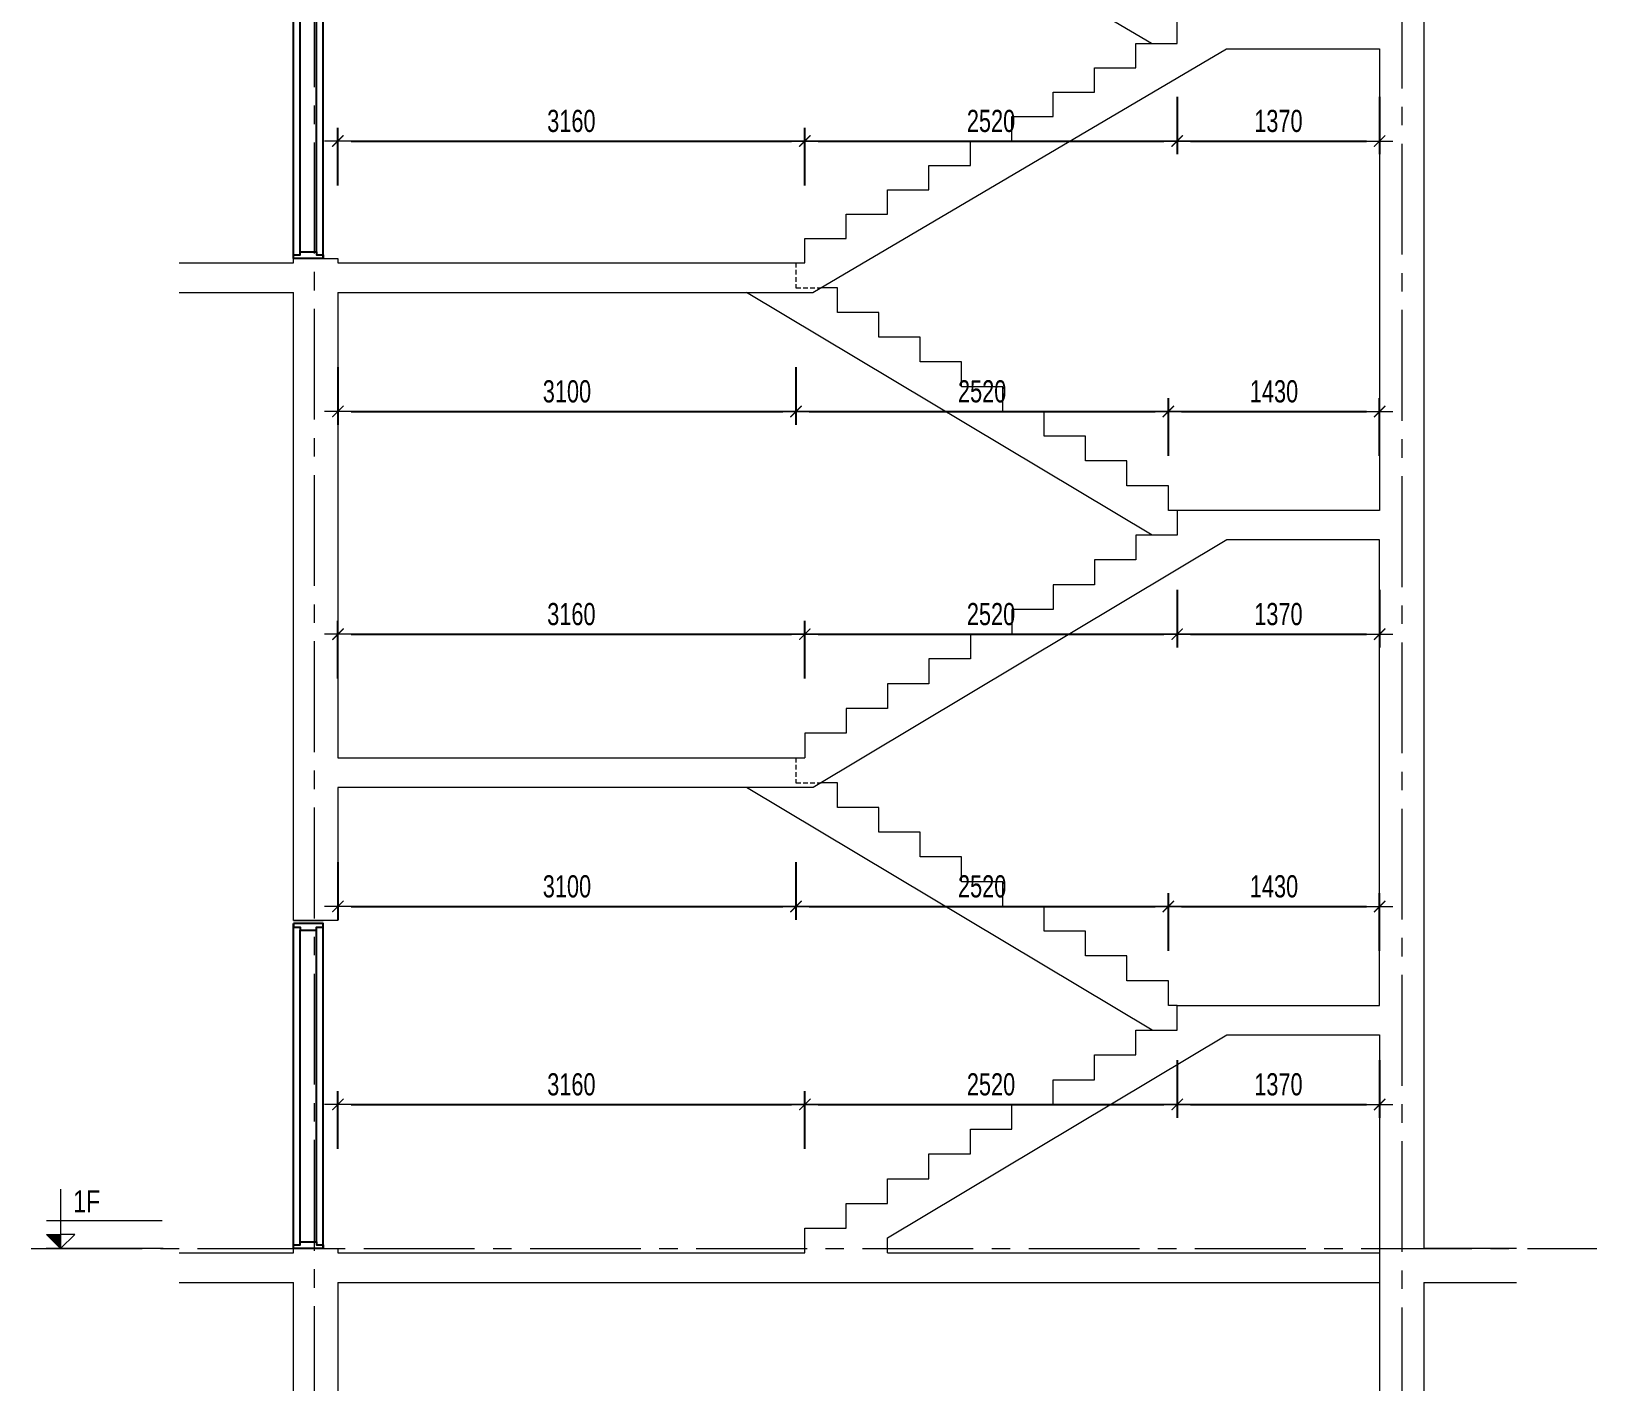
# Model space of a CAD drawing. Header units: millimetres. Extents: x -179076 to 254975, y -18667 to 296191.
# Drawn here: x 62883 to 73477, y 278674 to 287813 of the extents above; entities that cross this region are included whole.
import ezdxf

# ---------------------------------------------------------------- set-up
doc = ezdxf.new("R2010")
doc.units = ezdxf.units.MM
doc.linetypes.add('CENTER2', pattern=[1.125, 0.75, -0.125, 0.125, -0.125])
doc.linetypes.add('HIDDEN2', pattern=[4.762499999999999, 3.175, -1.5875])
doc.layers.get('Defpoints').update_dxf_attribs({"color": 151, "lineweight": 9})
doc.layers.add('A-DOOR', color=4, linetype='Continuous')
doc.layers.add('DOOR', color=4, linetype='Continuous')
for name, color, linetype, lineweight in [('NDC_S_ANNO', 7, 'Continuous', 20), ('NDC_S_AXIS', 5, 'CENTER2', 13), ('NDC_S_CONTINUOUS', 3, 'Continuous', 20), ('NDC_S_DIM', 1, 'Continuous', 15), ('NDC_S_HIDDEN', 8, 'HIDDEN2', 13), ('NDC_S_SLAB', 2, 'Continuous', 20), ('NDC_S_TEXT SYMBOL', 7, 'Continuous', 20), ('NDC_S_VN TEXT', 7, 'Continuous', 20)]:
    doc.layers.add(name, color=color, linetype=linetype, lineweight=lineweight)
doc.styles.add('NDC_ANNO', font='', dxfattribs={"width": 0.8})
doc.styles.add('NDC_DIM', font='', dxfattribs={"width": 0.75})
doc.styles.get('NDC_ANNO').set_extended_font_data('Dotum')
doc.styles.get('NDC_DIM').set_extended_font_data('Dotum')
doc.dimstyles.new('NDC_dim_60', dxfattribs={"dimscale": 60, "dimtxt": 2.5, "dimasz": 1.5, "dimexe": 1.5, "dimexo": 2.5, "dimgap": 1, "dimtad": 1, "dimdec": 0, "dimzin": 0, "dimdsep": 46, "dimtxsty": 'NDC_DIM', "dimblk": 'DIMMARK', "dimcen": 0.09, "dimdle": 1.2, "dimclrd": 1, "dimclre": 1, "dimclrt": 3, "dimadec": 0, "dimazin": 0, "dimtfac": 1, "dimtdec": 0, "dimtix": 1, "dimtofl": 0, "dimtmove": 0, "dimatfit": 3, "dimfxl": 5, "dimfxlon": 1, "dimtolj": 1, "dimtzin": 0, "dimarcsym": 0})

# ---------------------------------------------------------------- blocks, each defined once
blk = doc.blocks.new('X-SECTION-2$0$X-SEC-DOO2')
at = {"layer": 'A-DOOR'}
for p, q in [((41975.58351206721, 101971.8529757934), (41975.58351206745, 104171.8529757934)), ((42175.58351206721, 101971.8529757934), (42175.58351206745, 104171.8529757934)), ((42020.58351206721, 102016.8529757934), (42020.58351206745, 104126.8529757934)), ((42130.58351206721, 102016.8529757934), (42130.58351206745, 104126.8529757934))]:
    blk.add_line(p, q, dxfattribs=at)
for points in [[(41975.58351206745, 104171.8529757934), (41975.58351206745, 104146.8529757934), (42020.58351206745, 104146.8529757934), (42020.58351206745, 104126.8529757934), (42130.58351206745, 104126.8529757934), (42130.58351206745, 104146.8529757934), (42175.58351206745, 104146.8529757934), (42175.58351206745, 104171.8529757934)], [(41975.58351206721, 101971.8529757934), (41975.58351206721, 101996.8529757934), (42020.58351206721, 101996.8529757934), (42020.58351206721, 102016.8529757934), (42130.58351206721, 102016.8529757934), (42130.58351206721, 101996.8529757934), (42175.58351206721, 101996.8529757934), (42175.58351206721, 101971.8529757934)]]:
    blk.add_lwpolyline(points, close=True, dxfattribs=at)
at = {"layer": 'Defpoints'}
blk.add_line((41975.58351206745, 104191.8529757934), (42175.58351206745, 104191.8529757934), dxfattribs=at)
blk = doc.blocks.new('kata_block_CT')
at = {"layer": 'NDC_S_ANNO'}
blk.add_hatch(color=3, dxfattribs=at).paths.add_polyline_path([(0, 1.596954857557648), (-1.612010908633238, 1.596954857557648), (0, 0)])
at = {"layer": 'NDC_S_ANNO', "ltscale": 50}
h = blk.add_hatch(dxfattribs=at)
h.set_pattern_fill('ANSI31', color=256, scale=1.406250541793835, style=0)
h.set_pattern_definition([(45.00000000000001, (0, 5.456968210637569e-12), (-3.157122508925224, 3.157122508925225), [])])
h.paths.add_polyline_path([(0, 1.596954857557648), (0, 0), (1.612010908924276, 1.596954857557648)])
for p, q in [((-1.592704896858777, 3.140833880479477), (11.46947077315417, 3.140833880479477)), ((11.56125648126181, 5.456968210637569e-12), (-1.63869572513795, 5.456968210637569e-12))]:
    blk.add_line(p, q, dxfattribs=at)
for points in [[(0, 6.69495074864426), (0, 0)], [(0, 0), (-1.612010908924276, 1.596954857557648), (0, 1.596954857557648)], [(0, 0), (1.612010908924276, 1.596954857557648), (0, 1.596954857557648)]]:
    blk.add_lwpolyline(points, dxfattribs=at)
at = {"layer": 'NDC_S_ANNO', "color": 8, "ltscale": 50}
blk.add_lwpolyline([(0, 0), (-1.612010908633238, 1.596954857557648), (0, 1.596954857557648)], dxfattribs=at)
at = {"layer": 'NDC_S_TEXT SYMBOL', "color": 3, "style": 'NDC_ANNO', "width": 0.8}
blk.add_attdef('CT', (1.409564409346785, 4.068271311703938), '', height=2.5, dxfattribs=at)
blk = doc.blocks.new('DIMMARK')
at = {"layer": 'NDC_S_DIM', "color": 1}
blk.add_line((-1.5, 0), (1, 0), dxfattribs=at)
at = {"layer": 'NDC_S_DIM', "color": 2, "const_width": 0.1}
blk.add_lwpolyline([(-0.4242640687119285, -0.4242640687119285), (0.4242640687119285, 0.4242640687119285)], dxfattribs=at)
blk = doc.blocks.new('*D415')
at = {"layer": 'Defpoints', "color": 0, "transparency": 16777216}
for p in [(68118.39053740981, 280550.5672876749), (64958.39053741016, 279545.567288193), (68118.39053740981, 279545.567288193)]:
    blk.add_point(p, dxfattribs=at)
at = {"layer": 'NDC_S_DIM', "color": 1, "lineweight": -2, "transparency": 16777216}
for p, q in [((64958.39053741016, 280250.5672876749), (64958.39053741016, 280640.5672876749)), ((68118.39053740981, 280250.5672876749), (68118.39053740981, 280640.5672876749)), ((65048.39053741016, 280550.5672876749), (68028.39053740981, 280550.5672876749))]:
    blk.add_line(p, q, dxfattribs=at)
at = {"layer": 'NDC_S_DIM', "color": 1, "lineweight": -2, "transparency": 16777216, "xscale": 90, "yscale": 90, "zscale": 90, "rotation": 180}
blk.add_blockref('DIMMARK', (64958.39053741016, 280550.5672876749), dxfattribs=at)
at = {"layer": 'NDC_S_DIM', "color": 1, "lineweight": -2, "transparency": 16777216, "xscale": 90, "yscale": 90, "zscale": 90}
blk.add_blockref('DIMMARK', (68118.39053740981, 280550.5672876749), dxfattribs=at)
at = {"layer": 'NDC_S_DIM', "color": 3, "transparency": 16777216, "insert": (66538.39053740998, 280685.6690515826), "char_height": 150, "attachment_point": 5, "style": 'NDC_DIM'}
blk.add_mtext('\\A1;3160', dxfattribs=at)
blk = doc.blocks.new('*D416')
at = {"layer": 'Defpoints', "color": 0, "transparency": 16777216}
for p in [(70638.39053740981, 281053.0672874147), (70638.39053740981, 280550.5672876749), (68118.39053740981, 279545.567288193)]:
    blk.add_point(p, dxfattribs=at)
at = {"layer": 'NDC_S_DIM', "color": 1, "lineweight": -2, "transparency": 16777216}
for p, q in [((70638.39053740981, 280850.5672876749), (70638.39053740981, 280460.5672876749)), ((68118.39053740981, 280250.5672876749), (68118.39053740981, 280640.5672876749)), ((68208.39053740981, 280550.5672876749), (70548.39053740981, 280550.5672876749))]:
    blk.add_line(p, q, dxfattribs=at)
at = {"layer": 'NDC_S_DIM', "color": 1, "lineweight": -2, "transparency": 16777216, "xscale": 90, "yscale": 90, "zscale": 90, "rotation": 180}
blk.add_blockref('DIMMARK', (68118.39053740981, 280550.5672876749), dxfattribs=at)
at = {"layer": 'NDC_S_DIM', "color": 1, "lineweight": -2, "transparency": 16777216, "xscale": 90, "yscale": 90, "zscale": 90}
blk.add_blockref('DIMMARK', (70638.39053740981, 280550.5672876749), dxfattribs=at)
at = {"layer": 'NDC_S_DIM', "color": 3, "transparency": 16777216, "insert": (69378.39053740981, 280685.6690515826), "char_height": 150, "attachment_point": 5, "style": 'NDC_DIM'}
blk.add_mtext('\\A1;2520', dxfattribs=at)
blk = doc.blocks.new('*D417')
at = {"layer": 'Defpoints', "color": 0, "transparency": 16777216}
for p in [(70638.39053740981, 281053.0672874147), (72008.39053741482, 281020.5672873281), (72008.39053741482, 280550.5672876749)]:
    blk.add_point(p, dxfattribs=at)
at = {"layer": 'NDC_S_DIM', "color": 1, "lineweight": -2, "transparency": 16777216}
for p, q in [((70638.39053740981, 280850.5672876749), (70638.39053740981, 280460.5672876749)), ((72008.39053741482, 280850.5672876749), (72008.39053741482, 280460.5672876749)), ((70728.39053740981, 280550.5672876749), (71918.39053741482, 280550.5672876749))]:
    blk.add_line(p, q, dxfattribs=at)
at = {"layer": 'NDC_S_DIM', "color": 1, "lineweight": -2, "transparency": 16777216, "xscale": 90, "yscale": 90, "zscale": 90, "rotation": 180}
blk.add_blockref('DIMMARK', (70638.39053740981, 280550.5672876749), dxfattribs=at)
at = {"layer": 'NDC_S_DIM', "color": 1, "lineweight": -2, "transparency": 16777216, "xscale": 90, "yscale": 90, "zscale": 90}
blk.add_blockref('DIMMARK', (72008.39053741482, 280550.5672876749), dxfattribs=at)
at = {"layer": 'NDC_S_DIM', "color": 3, "transparency": 16777216, "insert": (71323.39053741231, 280685.6690515826), "char_height": 150, "attachment_point": 5, "style": 'NDC_DIM'}
blk.add_mtext('\\A1;1370', dxfattribs=at)
blk = doc.blocks.new('*D418')
at = {"layer": 'Defpoints', "color": 0, "transparency": 16777216}
for p in [(68058.39053740975, 282895.5672873267), (64958.39053741016, 282695.5672873267), (68058.39053740975, 281890.5672873284)]:
    blk.add_point(p, dxfattribs=at)
at = {"layer": 'NDC_S_DIM', "color": 1, "lineweight": -2, "transparency": 16777216}
for p, q in [((64958.39053741016, 282190.5672873284), (64958.39053741016, 281800.5672873284)), ((68058.39053740975, 282190.5672873284), (68058.39053740975, 281800.5672873284)), ((65048.39053741016, 281890.5672873284), (67968.39053740975, 281890.5672873284))]:
    blk.add_line(p, q, dxfattribs=at)
at = {"layer": 'NDC_S_DIM', "color": 1, "lineweight": -2, "transparency": 16777216, "xscale": 90, "yscale": 90, "zscale": 90, "rotation": 180}
blk.add_blockref('DIMMARK', (64958.39053741016, 281890.5672873284), dxfattribs=at)
at = {"layer": 'NDC_S_DIM', "color": 1, "lineweight": -2, "transparency": 16777216, "xscale": 90, "yscale": 90, "zscale": 90}
blk.add_blockref('DIMMARK', (68058.39053740975, 281890.5672873284), dxfattribs=at)
at = {"layer": 'NDC_S_DIM', "color": 3, "transparency": 16777216, "insert": (66508.39053740996, 282025.6690512362), "char_height": 150, "attachment_point": 5, "style": 'NDC_DIM'}
blk.add_mtext('\\A1;3100', dxfattribs=at)
blk = doc.blocks.new('*D419')
at = {"layer": 'Defpoints', "color": 0, "transparency": 16777216}
for p in [(68058.39053740975, 282895.5672873267), (70578.39053740929, 281890.5672873284), (70578.39053740929, 281220.5672873281)]:
    blk.add_point(p, dxfattribs=at)
at = {"layer": 'NDC_S_DIM', "color": 1, "lineweight": -2, "transparency": 16777216}
for p, q in [((68058.39053740975, 282190.5672873284), (68058.39053740975, 281800.5672873284)), ((70578.39053740929, 281590.5672873284), (70578.39053740929, 281980.5672873284)), ((68148.39053740975, 281890.5672873284), (70488.39053740929, 281890.5672873284))]:
    blk.add_line(p, q, dxfattribs=at)
at = {"layer": 'NDC_S_DIM', "color": 1, "lineweight": -2, "transparency": 16777216, "xscale": 90, "yscale": 90, "zscale": 90, "rotation": 180}
blk.add_blockref('DIMMARK', (68058.39053740975, 281890.5672873284), dxfattribs=at)
at = {"layer": 'NDC_S_DIM', "color": 1, "lineweight": -2, "transparency": 16777216, "xscale": 90, "yscale": 90, "zscale": 90}
blk.add_blockref('DIMMARK', (70578.39053740929, 281890.5672873284), dxfattribs=at)
at = {"layer": 'NDC_S_DIM', "color": 3, "transparency": 16777216, "insert": (69318.39053740952, 282025.6690512362), "char_height": 150, "attachment_point": 5, "style": 'NDC_DIM'}
blk.add_mtext('\\A1;2520', dxfattribs=at)
blk = doc.blocks.new('*D420')
at = {"layer": 'Defpoints', "color": 0, "transparency": 16777216}
for p in [(72008.39053741482, 281890.5672873284), (70578.39053740929, 281220.5672873281), (72008.39053741482, 281220.5672873281)]:
    blk.add_point(p, dxfattribs=at)
at = {"layer": 'NDC_S_DIM', "color": 1, "lineweight": -2, "transparency": 16777216}
for p, q in [((70578.39053740929, 281590.5672873284), (70578.39053740929, 281980.5672873284)), ((72008.39053741482, 281590.5672873284), (72008.39053741482, 281980.5672873284)), ((70668.39053740929, 281890.5672873284), (71918.39053741482, 281890.5672873284))]:
    blk.add_line(p, q, dxfattribs=at)
at = {"layer": 'NDC_S_DIM', "color": 1, "lineweight": -2, "transparency": 16777216, "xscale": 90, "yscale": 90, "zscale": 90, "rotation": 180}
blk.add_blockref('DIMMARK', (70578.39053740929, 281890.5672873284), dxfattribs=at)
at = {"layer": 'NDC_S_DIM', "color": 1, "lineweight": -2, "transparency": 16777216, "xscale": 90, "yscale": 90, "zscale": 90}
blk.add_blockref('DIMMARK', (72008.39053741482, 281890.5672873284), dxfattribs=at)
at = {"layer": 'NDC_S_DIM', "color": 3, "transparency": 16777216, "insert": (71293.39053741205, 282025.6690512362), "char_height": 150, "attachment_point": 5, "style": 'NDC_DIM'}
blk.add_mtext('\\A1;1430', dxfattribs=at)
blk = doc.blocks.new('*D421')
at = {"layer": 'Defpoints', "color": 0, "transparency": 16777216}
for p in [(68118.39053740981, 283733.0672873291), (64958.39053741016, 282895.5672873267), (68118.39053740981, 282895.5672873267)]:
    blk.add_point(p, dxfattribs=at)
at = {"layer": 'NDC_S_DIM', "color": 1, "lineweight": -2, "transparency": 16777216}
for p, q in [((64958.39053741016, 283433.0672873291), (64958.39053741016, 283823.0672873291)), ((68118.39053740981, 283433.0672873291), (68118.39053740981, 283823.0672873291)), ((65048.39053741016, 283733.0672873291), (68028.39053740981, 283733.0672873291))]:
    blk.add_line(p, q, dxfattribs=at)
at = {"layer": 'NDC_S_DIM', "color": 1, "lineweight": -2, "transparency": 16777216, "xscale": 90, "yscale": 90, "zscale": 90, "rotation": 180}
blk.add_blockref('DIMMARK', (64958.39053741016, 283733.0672873291), dxfattribs=at)
at = {"layer": 'NDC_S_DIM', "color": 1, "lineweight": -2, "transparency": 16777216, "xscale": 90, "yscale": 90, "zscale": 90}
blk.add_blockref('DIMMARK', (68118.39053740981, 283733.0672873291), dxfattribs=at)
at = {"layer": 'NDC_S_DIM', "color": 3, "transparency": 16777216, "insert": (66538.39053740998, 283868.1690512369), "char_height": 150, "attachment_point": 5, "style": 'NDC_DIM'}
blk.add_mtext('\\A1;3160', dxfattribs=at)
blk = doc.blocks.new('*D422')
at = {"layer": 'Defpoints', "color": 0, "transparency": 16777216}
for p in [(70638.39053740981, 284403.0672873294), (70638.39053740981, 283733.0672873291), (68118.39053740981, 282895.5672873267)]:
    blk.add_point(p, dxfattribs=at)
at = {"layer": 'NDC_S_DIM', "color": 1, "lineweight": -2, "transparency": 16777216}
for p, q in [((70638.39053740981, 284033.0672873291), (70638.39053740981, 283643.0672873291)), ((68118.39053740981, 283433.0672873291), (68118.39053740981, 283823.0672873291)), ((68208.39053740981, 283733.0672873291), (70548.39053740981, 283733.0672873291))]:
    blk.add_line(p, q, dxfattribs=at)
at = {"layer": 'NDC_S_DIM', "color": 1, "lineweight": -2, "transparency": 16777216, "xscale": 90, "yscale": 90, "zscale": 90, "rotation": 180}
blk.add_blockref('DIMMARK', (68118.39053740981, 283733.0672873291), dxfattribs=at)
at = {"layer": 'NDC_S_DIM', "color": 1, "lineweight": -2, "transparency": 16777216, "xscale": 90, "yscale": 90, "zscale": 90}
blk.add_blockref('DIMMARK', (70638.39053740981, 283733.0672873291), dxfattribs=at)
at = {"layer": 'NDC_S_DIM', "color": 3, "transparency": 16777216, "insert": (69378.39053740981, 283868.1690512369), "char_height": 150, "attachment_point": 5, "style": 'NDC_DIM'}
blk.add_mtext('\\A1;2520', dxfattribs=at)
blk = doc.blocks.new('*D423')
at = {"layer": 'Defpoints', "color": 0, "transparency": 16777216}
for p in [(70638.39053740981, 284403.0672873294), (72008.39053741482, 284370.5672873294), (72008.39053741482, 283733.0672873291)]:
    blk.add_point(p, dxfattribs=at)
at = {"layer": 'NDC_S_DIM', "color": 1, "lineweight": -2, "transparency": 16777216}
for p, q in [((70638.39053740981, 284033.0672873291), (70638.39053740981, 283643.0672873291)), ((72008.39053741482, 284033.0672873291), (72008.39053741482, 283643.0672873291)), ((70728.39053740981, 283733.0672873291), (71918.39053741482, 283733.0672873291))]:
    blk.add_line(p, q, dxfattribs=at)
at = {"layer": 'NDC_S_DIM', "color": 1, "lineweight": -2, "transparency": 16777216, "xscale": 90, "yscale": 90, "zscale": 90, "rotation": 180}
blk.add_blockref('DIMMARK', (70638.39053740981, 283733.0672873291), dxfattribs=at)
at = {"layer": 'NDC_S_DIM', "color": 1, "lineweight": -2, "transparency": 16777216, "xscale": 90, "yscale": 90, "zscale": 90}
blk.add_blockref('DIMMARK', (72008.39053741482, 283733.0672873291), dxfattribs=at)
at = {"layer": 'NDC_S_DIM', "color": 3, "transparency": 16777216, "insert": (71323.39053741231, 283868.1690512369), "char_height": 150, "attachment_point": 5, "style": 'NDC_DIM'}
blk.add_mtext('\\A1;1370', dxfattribs=at)
blk = doc.blocks.new('*D424')
at = {"layer": 'Defpoints', "color": 0, "transparency": 16777216}
for p in [(64958.39053741016, 286245.567287328), (68058.39053740981, 286245.567287328), (68058.39053740981, 285240.5672873296)]:
    blk.add_point(p, dxfattribs=at)
at = {"layer": 'NDC_S_DIM', "color": 1, "lineweight": -2, "transparency": 16777216}
for p, q in [((64958.39053741016, 285540.5672873296), (64958.39053741016, 285150.5672873296)), ((68058.39053740981, 285540.5672873296), (68058.39053740981, 285150.5672873296)), ((65048.39053741016, 285240.5672873296), (67968.39053740981, 285240.5672873296))]:
    blk.add_line(p, q, dxfattribs=at)
at = {"layer": 'NDC_S_DIM', "color": 1, "lineweight": -2, "transparency": 16777216, "xscale": 90, "yscale": 90, "zscale": 90, "rotation": 180}
blk.add_blockref('DIMMARK', (64958.39053741016, 285240.5672873296), dxfattribs=at)
at = {"layer": 'NDC_S_DIM', "color": 1, "lineweight": -2, "transparency": 16777216, "xscale": 90, "yscale": 90, "zscale": 90}
blk.add_blockref('DIMMARK', (68058.39053740981, 285240.5672873296), dxfattribs=at)
at = {"layer": 'NDC_S_DIM', "color": 3, "transparency": 16777216, "insert": (66508.39053740998, 285375.6690512373), "char_height": 150, "attachment_point": 5, "style": 'NDC_DIM'}
blk.add_mtext('\\A1;3100', dxfattribs=at)
blk = doc.blocks.new('*D425')
at = {"layer": 'Defpoints', "color": 0, "transparency": 16777216}
for p in [(68058.39053740981, 286245.567287328), (70578.39053740981, 285240.5672873296), (70578.39053740981, 284738.0672873295)]:
    blk.add_point(p, dxfattribs=at)
at = {"layer": 'NDC_S_DIM', "color": 1, "lineweight": -2, "transparency": 16777216}
for p, q in [((68058.39053740981, 285540.5672873296), (68058.39053740981, 285150.5672873296)), ((70578.39053740981, 284940.5672873296), (70578.39053740981, 285330.5672873296)), ((68148.39053740981, 285240.5672873296), (70488.39053740981, 285240.5672873296))]:
    blk.add_line(p, q, dxfattribs=at)
at = {"layer": 'NDC_S_DIM', "color": 1, "lineweight": -2, "transparency": 16777216, "xscale": 90, "yscale": 90, "zscale": 90, "rotation": 180}
blk.add_blockref('DIMMARK', (68058.39053740981, 285240.5672873296), dxfattribs=at)
at = {"layer": 'NDC_S_DIM', "color": 1, "lineweight": -2, "transparency": 16777216, "xscale": 90, "yscale": 90, "zscale": 90}
blk.add_blockref('DIMMARK', (70578.39053740981, 285240.5672873296), dxfattribs=at)
at = {"layer": 'NDC_S_DIM', "color": 3, "transparency": 16777216, "insert": (69318.39053740981, 285375.6690512373), "char_height": 150, "attachment_point": 5, "style": 'NDC_DIM'}
blk.add_mtext('\\A1;2520', dxfattribs=at)
blk = doc.blocks.new('*D426')
at = {"layer": 'Defpoints', "color": 0, "transparency": 16777216}
for p in [(72008.39053741482, 285240.5672873296), (70578.39053740981, 284738.0672873295), (72008.39053741482, 284570.5672873294)]:
    blk.add_point(p, dxfattribs=at)
at = {"layer": 'NDC_S_DIM', "color": 1, "lineweight": -2, "transparency": 16777216}
for p, q in [((70578.39053740981, 284940.5672873296), (70578.39053740981, 285330.5672873296)), ((72008.39053741482, 284940.5672873296), (72008.39053741482, 285330.5672873296)), ((70668.39053740981, 285240.5672873296), (71918.39053741482, 285240.5672873296))]:
    blk.add_line(p, q, dxfattribs=at)
at = {"layer": 'NDC_S_DIM', "color": 1, "lineweight": -2, "transparency": 16777216, "xscale": 90, "yscale": 90, "zscale": 90, "rotation": 180}
blk.add_blockref('DIMMARK', (70578.39053740981, 285240.5672873296), dxfattribs=at)
at = {"layer": 'NDC_S_DIM', "color": 1, "lineweight": -2, "transparency": 16777216, "xscale": 90, "yscale": 90, "zscale": 90}
blk.add_blockref('DIMMARK', (72008.39053741482, 285240.5672873296), dxfattribs=at)
at = {"layer": 'NDC_S_DIM', "color": 3, "transparency": 16777216, "insert": (71293.39053741231, 285375.6690512373), "char_height": 150, "attachment_point": 5, "style": 'NDC_DIM'}
blk.add_mtext('\\A1;1430', dxfattribs=at)
blk = doc.blocks.new('*D427')
at = {"layer": 'Defpoints', "color": 0, "transparency": 16777216}
for p in [(68118.39053740981, 287070.5672875468), (68118.39053740981, 286410.5672873734), (64958.39053741016, 286245.567287328)]:
    blk.add_point(p, dxfattribs=at)
at = {"layer": 'NDC_S_DIM', "color": 1, "lineweight": -2, "transparency": 16777216}
for p, q in [((64958.39053741016, 286770.5672875468), (64958.39053741016, 287160.5672875468)), ((68118.39053740981, 286770.5672875468), (68118.39053740981, 287160.5672875468)), ((65048.39053741016, 287070.5672875468), (68028.39053740981, 287070.5672875468))]:
    blk.add_line(p, q, dxfattribs=at)
at = {"layer": 'NDC_S_DIM', "color": 1, "lineweight": -2, "transparency": 16777216, "xscale": 90, "yscale": 90, "zscale": 90, "rotation": 180}
blk.add_blockref('DIMMARK', (64958.39053741016, 287070.5672875468), dxfattribs=at)
at = {"layer": 'NDC_S_DIM', "color": 1, "lineweight": -2, "transparency": 16777216, "xscale": 90, "yscale": 90, "zscale": 90}
blk.add_blockref('DIMMARK', (68118.39053740981, 287070.5672875468), dxfattribs=at)
at = {"layer": 'NDC_S_DIM', "color": 3, "transparency": 16777216, "insert": (66538.39053740998, 287205.6690514546), "char_height": 150, "attachment_point": 5, "style": 'NDC_DIM'}
blk.add_mtext('\\A1;3160', dxfattribs=at)
blk = doc.blocks.new('*D428')
at = {"layer": 'Defpoints', "color": 0, "transparency": 16777216}
for p in [(70638.39053740929, 287730.5672877203), (70638.39053740929, 287070.5672875468), (68118.39053740981, 286410.5672873734)]:
    blk.add_point(p, dxfattribs=at)
at = {"layer": 'NDC_S_DIM', "color": 1, "lineweight": -2, "transparency": 16777216}
for p, q in [((70638.39053740929, 287370.5672875468), (70638.39053740929, 286980.5672875468)), ((68118.39053740981, 286770.5672875468), (68118.39053740981, 287160.5672875468)), ((68208.39053740981, 287070.5672875468), (70548.39053740929, 287070.5672875468))]:
    blk.add_line(p, q, dxfattribs=at)
at = {"layer": 'NDC_S_DIM', "color": 1, "lineweight": -2, "transparency": 16777216, "xscale": 90, "yscale": 90, "zscale": 90, "rotation": 180}
blk.add_blockref('DIMMARK', (68118.39053740981, 287070.5672875468), dxfattribs=at)
at = {"layer": 'NDC_S_DIM', "color": 1, "lineweight": -2, "transparency": 16777216, "xscale": 90, "yscale": 90, "zscale": 90}
blk.add_blockref('DIMMARK', (70638.39053740929, 287070.5672875468), dxfattribs=at)
at = {"layer": 'NDC_S_DIM', "color": 3, "transparency": 16777216, "insert": (69378.39053740955, 287205.6690514546), "char_height": 150, "attachment_point": 5, "style": 'NDC_DIM'}
blk.add_mtext('\\A1;2520', dxfattribs=at)
blk = doc.blocks.new('*D429')
at = {"layer": 'Defpoints', "color": 0, "transparency": 16777216}
for p in [(70638.39053740929, 287730.5672877203), (72008.39053741482, 287695.5672877636), (72008.39053741482, 287070.5672875468)]:
    blk.add_point(p, dxfattribs=at)
at = {"layer": 'NDC_S_DIM', "color": 1, "lineweight": -2, "transparency": 16777216}
for p, q in [((70638.39053740929, 287370.5672875468), (70638.39053740929, 286980.5672875468)), ((72008.39053741482, 287370.5672875468), (72008.39053741482, 286980.5672875468)), ((70728.39053740929, 287070.5672875468), (71918.39053741482, 287070.5672875468))]:
    blk.add_line(p, q, dxfattribs=at)
at = {"layer": 'NDC_S_DIM', "color": 1, "lineweight": -2, "transparency": 16777216, "xscale": 90, "yscale": 90, "zscale": 90, "rotation": 180}
blk.add_blockref('DIMMARK', (70638.39053740929, 287070.5672875468), dxfattribs=at)
at = {"layer": 'NDC_S_DIM', "color": 1, "lineweight": -2, "transparency": 16777216, "xscale": 90, "yscale": 90, "zscale": 90}
blk.add_blockref('DIMMARK', (72008.39053741482, 287070.5672875468), dxfattribs=at)
at = {"layer": 'NDC_S_DIM', "color": 3, "transparency": 16777216, "insert": (71323.39053741205, 287205.6690514546), "char_height": 150, "attachment_point": 5, "style": 'NDC_DIM'}
blk.add_mtext('\\A1;1370', dxfattribs=at)

msp = doc.modelspace()

# ---------------------------------------------------------------- linework, layer by layer
at = {"layer": 'NDC_S_AXIS', "ltscale": 1000}
for p, q in [((64798.4598313772, 296059.9706565262), (64798.4598313772, 262626.1796826189)), ((72158.3905374136, 296052.084385192), (72158.3905374136, 262626.1796826189))]:
    msp.add_line(p, q, dxfattribs=at)
msp.add_lwpolyline([(62883.37928336282, 279575.5672873276), (73477.3608144811, 279575.5672873276)], dxfattribs=at)
at = {"layer": 'NDC_S_CONTINUOUS'}
for p, q in [((70464.45114354728, 287730.5672877203), (67723.8450828554, 289345.5672881952)), ((70468.80684793781, 284403.0672873294), (67723.13520615001, 286045.567287328)), ((70468.80684779247, 281053.0672874147), (67723.13520615012, 282695.5672873267))]:
    msp.add_line(p, q, dxfattribs=at)
for points in [[(70638.39053740981, 284570.5672873294), (70578.39053740981, 284570.5672873294), (70578.39053740981, 284738.0672873295), (70298.39053740981, 284738.0672873295), (70298.39053740981, 284905.5672873295), (70018.39053740981, 284905.5672873295), (70018.39053740981, 285073.0672873296), (69738.39053740981, 285073.0672873296), (69738.39053740981, 285240.5672873296), (69458.39053740981, 285240.5672873296), (69458.39053740981, 285408.0672873297), (69178.39053740981, 285408.0672873297), (69178.39053740981, 285575.5672873297), (68898.39053740981, 285575.5672873297), (68898.39053740981, 285743.0672873298), (68618.39053740981, 285743.0672873298), (68618.39053740981, 285910.5672873298), (68338.39053740981, 285910.5672873298), (68338.39053740981, 286078.0672873299), (68228.08750710456, 286078.0672873299)], [(70638.39053740981, 281220.5672873281), (70578.39053740929, 281220.5672873281), (70578.39053740929, 281388.0672873282), (70298.39053740934, 281388.0672873282), (70298.39053740934, 281555.5672873283), (70018.3905374094, 281555.5672873283), (70018.3905374094, 281723.0672873283), (69738.39053740946, 281723.0672873283), (69738.39053740946, 281890.5672873284), (69458.39053740952, 281890.5672873284), (69458.39053740952, 282058.0672873284), (69178.39053740958, 282058.0672873284), (69178.39053740958, 282225.5672873285), (68898.39053740964, 282225.5672873285), (68898.39053740964, 282393.0672873285), (68618.3905374097, 282393.0672873285), (68618.3905374097, 282560.5672873287), (68338.39053740975, 282560.5672873287), (68338.39053740975, 282728.0672873287), (68227.97422688175, 282728.0672873287)]]:
    msp.add_lwpolyline(points, dxfattribs=at)
at = {"layer": 'NDC_S_HIDDEN', "ltscale": 10}
for points in [[(68058.39053740981, 286245.5672873299), (68058.39053740981, 286078.0672873299), (68228.08750710456, 286078.0672873299)], [(67778.39053740975, 282895.5672873267), (68058.39053740975, 282895.5672873267), (68058.39053740975, 282728.0672873287), (68229.40971856666, 282728.0672873287)]]:
    msp.add_lwpolyline(points, dxfattribs=at)
at = {"layer": 'NDC_S_SLAB'}
for p, q in [((72308.39053741482, 289345.5672881952), (72308.39053741482, 279575.567288195)), ((63883.3905374094, 286245.567287328), (64658.39053741016, 286245.567287328)), ((64958.39053741016, 286245.567287328), (68118.39053740981, 286245.567287328)), ((63883.3905374094, 286045.5672873279), (64658.39053741016, 286045.567287328)), ((64958.39053741016, 286045.567287328), (68172.93599196419, 286045.567287328)), ((64958.39053741016, 286045.567287328), (64958.39053741016, 282895.5672873267)), ((64958.39053741016, 282895.5672873267), (68118.39053740981, 282895.5672873267)), ((64658.39053741016, 279545.5674541437), (64658.39053741016, 279575.5672873276)), ((64658.39053741016, 279575.5672873276), (64958.39053741016, 279575.5672873276)), ((64958.39053741016, 279575.5672873276), (64958.39053741016, 279545.5674541437)), ((64958.39053741016, 279545.567288193), (68118.39053740981, 279545.567288193)), ((68678.39053740981, 279545.567288193), (72008.39053741482, 279545.5672881929)), ((63883.3905374094, 279345.567288193), (64658.39053741016, 279345.567288193)), ((64958.39053741016, 279345.567288193), (72008.39053741482, 279345.567288193)), ((72308.39053741482, 279345.5672881929), (72308.39053741482, 273575.5672881973)), ((72308.39053741482, 279345.5672881929), (72933.91662340716, 279345.5672881929))]:
    msp.add_line(p, q, dxfattribs=at)
for points in [[(68118.39053740981, 286245.5672873299), (68118.39053740981, 286410.5672873734), (68398.39053740975, 286410.5672873734), (68398.39053740975, 286575.5672874167), (68678.3905374097, 286575.5672874167), (68678.3905374097, 286740.5672874601), (68958.39053740964, 286740.5672874601), (68958.39053740964, 286905.5672875034), (69238.39053740958, 286905.5672875034), (69238.39053740958, 287070.5672875468), (69518.39053740952, 287070.5672875468), (69518.39053740952, 287235.5672875901), (69798.39053740946, 287235.5672875901), (69798.39053740946, 287400.5672876335), (70078.3905374094, 287400.5672876335), (70078.3905374094, 287565.5672876769), (70358.39053740934, 287565.5672876769), (70358.39053740934, 287730.5672877203), (70638.39053740929, 287730.5672877203), (70638.39053740929, 287895.5672877636), (72008.39053741482, 287895.5672877636), (72008.39053741482, 290845.5672881967)], [(68172.93599196419, 286045.567287328), (70972.93599196704, 287695.5672877636), (72008.39053741482, 287695.5672877636), (72008.39053741482, 284570.5672873294), (70638.39053740981, 284570.5672873294), (70638.39053740981, 284403.0672873294), (70358.39053740981, 284403.0672873294), (70358.39053740981, 284235.5672873292), (70078.39053740981, 284235.5672873292), (70078.39053740981, 284068.0672873292), (69798.39053740981, 284068.0672873292), (69798.39053740981, 283900.5672873291), (69518.39053740981, 283900.5672873291), (69518.39053740981, 283733.0672873291), (69238.39053740981, 283733.0672873291), (69238.39053740981, 283565.567287329), (68958.39053740981, 283565.567287329), (68958.39053740981, 283398.067287329), (68678.39053740981, 283398.067287329), (68678.39053740981, 283230.5672873289), (68398.39053740981, 283230.5672873289), (68398.39053740981, 283063.0672873289), (68118.39053740981, 283063.0672873289), (68118.39053740981, 282895.5672873288)], [(64658.39053741016, 286245.567287328), (64658.39053741016, 286275.5672873301), (64958.39053741016, 286275.5672873301), (64958.39053741016, 286245.567287328)], [(64958.39053741016, 282695.5672873267), (64958.39053741016, 281795.5672873276), (64658.39053741016, 281795.5672873276), (64658.39053741016, 286045.5672873279)], [(68118.39053740981, 279545.567288195), (68118.39053740981, 279713.0672881083), (68398.39053740981, 279713.0672881083), (68398.39053740981, 279880.5672880217), (68678.39053740981, 279880.5672880217), (68678.39053740981, 280048.0672879349), (68958.39053740981, 280048.0672879349), (68958.39053740981, 280215.5672878482), (69238.39053740981, 280215.5672878482), (69238.39053740981, 280383.0672877615), (69518.39053740981, 280383.0672877615), (69518.39053740981, 280550.5672876749), (69798.39053740981, 280550.5672876749), (69798.39053740981, 280718.0672875881), (70078.39053740981, 280718.0672875881), (70078.39053740981, 280885.5672875014), (70358.39053740981, 280885.5672875014), (70358.39053740981, 281053.0672874147), (70638.39053740981, 281053.0672874147), (70638.39053740981, 281220.5672873281), (72008.39053741482, 281220.5672873281), (72008.39053741482, 284370.5672873294), (70973.64586867299, 284370.5672873294), (68173.6458686695, 282695.5672873267), (64958.39053741016, 282695.5672873267)], [(68678.39053740981, 279545.567288193), (68678.39053740981, 279647.51275953), (70973.64586864843, 281020.5672873281), (72008.39053741482, 281020.5672873281), (72008.3905374147, 271745.5672873271)], [(72933.91662340716, 279575.567288195), (72308.39053741482, 279575.567288195)], [(63883.3905374094, 279545.567288193), (64658.39053741016, 279545.567288193)], [(64958.39053741016, 279345.567288193), (64958.39053741016, 275795.5672881973), (64658.39053741016, 275795.5672881973), (64658.39053741016, 279345.567288193)]]:
    msp.add_lwpolyline(points, dxfattribs=at)

# ---------------------------------------------------------------- block references
at = {"layer": 'DOOR'}
for p in [(22682.80702534295, 184303.7143115366), (22682.80766782656, 177603.7143115342)]:
    msp.add_blockref('X-SECTION-2$0$X-SEC-DOO2', p, dxfattribs=at)
at = {"layer": 'NDC_S_VN TEXT', "xscale": 60, "yscale": 60, "zscale": 60}
msp.add_blockref('kata_block_CT', (63081.82034138739, 279575.5672864602), dxfattribs=at).add_auto_attribs({'CT': '1F'})

# ---------------------------------------------------------------- dimensions: what is measured, and where the dimension line sits
at = {"layer": 'NDC_S_DIM'}
for base, p1, p2, picture, middle in [((70638.39053740929, 287070.5672875468), (68118.39053740981, 286410.5672873734), (70638.39053740929, 287730.5672877203), '*D428', (69378.39053740955, 287205.6690514546)), ((72008.39053741482, 287070.5672875468), (70638.39053740929, 287730.5672877203), (72008.39053741482, 287695.5672877636), '*D429', (71323.39053741205, 287205.6690514546)), ((70578.39053740981, 285240.5672873296), (68058.39053740981, 286245.567287328), (70578.39053740981, 284738.0672873295), '*D425', (69318.39053740981, 285375.6690512373)), ((72008.39053741482, 285240.5672873296), (70578.39053740981, 284738.0672873295), (72008.39053741482, 284570.5672873294), '*D426', (71293.39053741231, 285375.6690512373)), ((70638.39053740981, 283733.0672873291), (68118.39053740981, 282895.5672873267), (70638.39053740981, 284403.0672873294), '*D422', (69378.39053740981, 283868.1690512369)), ((72008.39053741482, 283733.0672873291), (70638.39053740981, 284403.0672873294), (72008.39053741482, 284370.5672873294), '*D423', (71323.39053741231, 283868.1690512369)), ((70578.39053740929, 281890.5672873284), (68058.39053740975, 282895.5672873267), (70578.39053740929, 281220.5672873281), '*D419', (69318.39053740952, 282025.6690512362)), ((72008.39053741482, 281890.5672873284), (70578.39053740929, 281220.5672873281), (72008.39053741482, 281220.5672873281), '*D420', (71293.39053741205, 282025.6690512362)), ((70638.39053740981, 280550.5672876749), (68118.39053740981, 279545.567288193), (70638.39053740981, 281053.0672874147), '*D416', (69378.39053740981, 280685.6690515826)), ((72008.39053741482, 280550.5672876749), (70638.39053740981, 281053.0672874147), (72008.39053741482, 281020.5672873281), '*D417', (71323.39053741231, 280685.6690515826))]:
    dim = msp.add_linear_dim(base=base, p1=p1, p2=p2, dimstyle='NDC_dim_60', override={"dimtmove": 1}, dxfattribs=at)
    dim.commit()
    dim.dimension.update_dxf_attribs({"geometry": picture, "text_midpoint": middle})
for base, p1, p2, picture, middle in [((68118.39053740981, 287070.5672875468), (64958.39053741016, 286245.567287328), (68118.39053740981, 286410.5672873734), '*D427', (66538.39053740998, 287205.6690514546)), ((68058.39053740981, 285240.5672873296), (64958.39053741016, 286245.567287328), (68058.39053740981, 286245.567287328), '*D424', (66508.39053740998, 285375.6690512373)), ((68118.39053740981, 283733.0672873291), (64958.39053741016, 282895.5672873267), (68118.39053740981, 282895.5672873267), '*D421', (66538.39053740998, 283868.1690512369)), ((68058.39053740975, 281890.5672873284), (64958.39053741016, 282695.5672873267), (68058.39053740975, 282895.5672873267), '*D418', (66508.39053740996, 282025.6690512362)), ((68118.39053740981, 280550.5672876749), (64958.39053741016, 279545.567288193), (68118.39053740981, 279545.567288193), '*D415', (66538.39053740998, 280685.6690515826))]:
    dim = msp.add_linear_dim(base=base, p1=p1, p2=p2, dimstyle='NDC_dim_60', dxfattribs=at)
    dim.commit()
    dim.dimension.update_dxf_attribs({"geometry": picture, "text_midpoint": middle})

doc.saveas('drawing.dxf')
